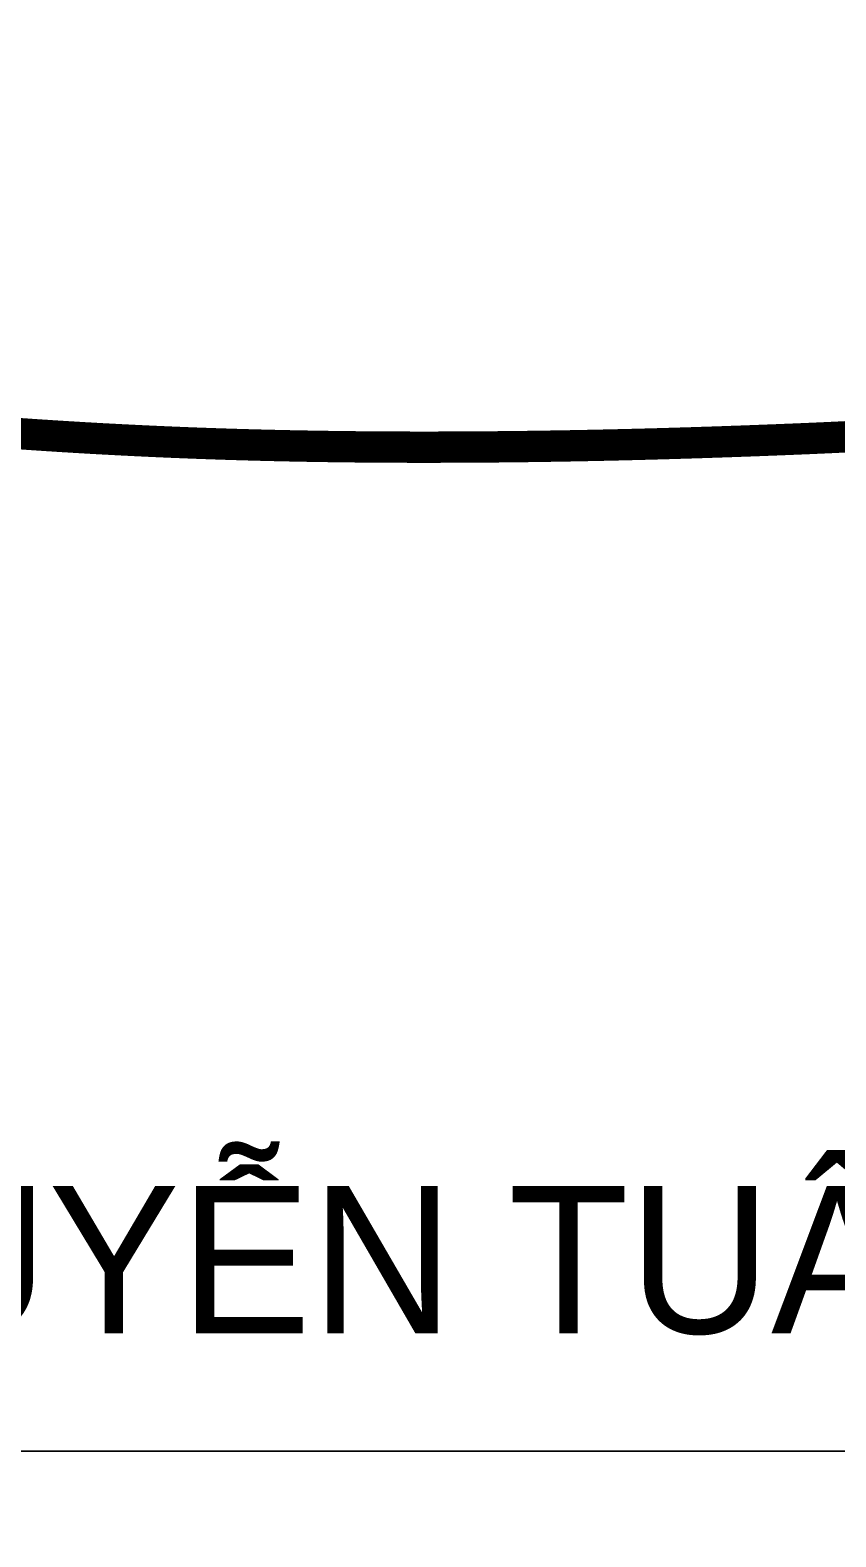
# Model space of a CAD drawing. Header units: millimetres. Extents: x -295047 to 304185, y -728047 to -308748.
# Drawn here: x 147473 to 147910, y -328922 to -328104 of the extents above; entities that cross this region are included whole.
import ezdxf
from ezdxf.enums import TextEntityAlignment as Align

# ---------------------------------------------------------------- set-up
doc = ezdxf.new("R2010")
doc.units = ezdxf.units.MM
doc.header["$MEASUREMENT"] = 0
for name, color, linetype, lineweight in [('Khungten_LCDI', 7, 'Continuous', 5), ('LC Dim', 8, 'Continuous', 18), ('LC ISO', 153, 'Continuous', 13), ('LC Net thay', 7, 'Continuous', 25), ('LC Text1', 3, 'Continuous', 20)]:
    doc.layers.add(name, color=color, linetype=linetype, lineweight=lineweight)
doc.styles.add('Khungten', font='VHAVAN.TTF', dxfattribs={"width": 0.9, "height": 5000})
doc.styles.add('Title', font='VHBLACK.TTF', dxfattribs={"width": 0.8})
doc.styles.add('VNAVANTH', font='VHAVANB.TTF', dxfattribs={"width": 0.6})

# ---------------------------------------------------------------- blocks, each defined once
blk = doc.blocks.new('a tuan anh')
at = {"layer": 'LC ISO', "const_width": 30}
blk.add_lwpolyline([(-926.8844221139589, -3.980756995923002), (-914.4809563363378, -4.871025924163405), (-902.070024983419, -5.733451727894135), (-889.6506357167964, -6.567833117995178), (-877.2217961980787, -7.373968805390177), (-864.7825140888599, -8.151657500930014), (-852.3317970507196, -8.900697915523779), (-839.8686527452664, -9.620888760051457), (-827.3920888340945, -10.31202874539304), (-814.9011129787978, -10.97391658244305), (-802.3947328409704, -11.60635098208149), (-789.871956082221, -12.2091306552029), (-777.3317903641437, -12.7820543127018), (-764.7732433483179, -13.32492066544364), (-752.1953226963669, -13.83752842433751), (-739.5970360698557, -14.31967630024883), (-726.9774134257168, -14.77116823958931), (-714.3365696997207, -15.19206297001801), (-701.6761703807861, -15.58278332925693), (-688.9980001052318, -15.94378013399546), (-676.3038435093476, -16.27550420092302), (-663.5954852294526, -16.57840634669992), (-650.8747099018656, -16.85293738800101), (-638.1433021629055, -17.09954814150115), (-625.4030466488621, -17.31868942387518), (-612.6557279960689, -17.51081205181254), (-599.9031308408303, -17.67636684195895), (-587.1470398194651, -17.81580461101839), (-574.3892395682778, -17.92957617563661), (-561.6315147235873, -18.01813235250302), (-548.8756499216834, -18.08192395829246), (-536.1234297989286, -18.12140180969436), (-523.3766389915836, -18.13701672335446), (-510.637062135982, -18.12921951594763), (-497.9094145578274, -18.06734873072128), (-485.1866888252698, -18.04519200470531), (-472.4794616427826, -17.96986333419045), (-459.7865869572852, -17.87292580932262), (-447.1098494050966, -17.75483024676214), (-434.4510336225212, -17.61602746319841), (-421.8119242458779, -17.45696827530628), (-409.1943059114856, -17.27810349976062), (-396.5999632556341, -17.07988395322172), (-384.0306809146714, -16.86276045237901), (-371.4882435248728, -16.62718381389277), (-358.9744357225718, -16.37360485443787), (-346.4910421440727, -16.10247439070372), (-334.039847425709, -15.81424323936517), (-321.6226362037705, -15.50936221708253), (-309.2411931145616, -15.18828214053065), (-296.8973027944157, -14.85145382639894), (-284.5927498796518, -14.49932809134771), (-272.3293190065597, -14.13235575205181), (-260.1087948114582, -13.7509876251861), (-247.9329619306664, -13.35567452743999), (-235.8036050004885, -12.94686727547378), (-223.722508657258, -12.52501668596233), (-211.6914575372502, -12.09057357558049), (-199.7122362768132, -11.64398876101768), (-187.7866295122367, -11.18571305891965), (-175.9164218798396, -10.71619728599035), (-164.1027307132899, -10.23552034702152), (-152.3397674029984, -9.739912215387449), (-140.6176614696888, -9.223327891057124), (-128.9264893759682, -8.67969280287798), (-117.2563275844586, -8.102932379653794), (-105.5972525577963, -7.486972050202894)], dxfattribs=at)
blk = doc.blocks.new('lcdi fix')
at = {"layer": 'Khungten_LCDI', "color": 9, "lineweight": 15}
for points in [[(36750.02512651216, 446.3259652946163), (40450.00487455388, 446.3259652946163), (40450.00487455388, 2437.235994267965), (36750.02512651216, 2437.235994267965)], [(36750.02512651216, -1521.868589340945), (40450.00487455388, -1521.868589340945), (40450.00487455388, 446.3259652946163), (36750.02512651216, 446.3259652946163)]]:
    blk.add_lwpolyline(points, close=True, dxfattribs=at)
at = {"layer": 'LC Dim', "xscale": 1.134, "yscale": 1.134, "zscale": 1.134}
blk.add_blockref('a tuan anh', (39196.84063393215, 1556.514642102285), dxfattribs=at)
at = {"color": 7, "style": 'VNAVANTH'}
blk.add_text('ks. nguyÔn tuÊn anh', height=160.000210651405, dxfattribs=at).set_placement((38552.65716964134, 574.074873445441), align=Align.CENTER)
at = {"color": 7, "style": 'Khungten', "width": 0.8}
for tag, p in [('REVISION', (39498.75262445212, -10746.30395446718)), ('NGAYHT', (39546.07413610817, -11609.37091637403))]:
    blk.add_attdef(tag, text='', height=199.998925739526, dxfattribs=at).set_placement(p, align=Align.CENTER)
at = {"layer": 'LC Text1', "style": 'Title', "width": 1.485915225563207}
for tag, p, p2 in [('TENBANVE1', (36912.6576448679, -8885.760238945484), (40339.14494544267, -8885.760238945484)), ('TENBANVE2', (36912.6576448679, -9562.4655643329), (40339.14494544267, -9562.4655643329))]:
    blk.add_attdef(tag, text='', height=249.9999935159642, dxfattribs=at).set_placement(p, p2, align=Align.FIT)
at = {"layer": 'LC Text1', "style": 'Title', "width": 0.7}
blk.add_attdef('SOBANVE', text='', height=249.9999935159642, dxfattribs=at).set_placement((39561.98223525287, -13896.18071823567), align=Align.CENTER)

msp = doc.modelspace()

# ---------------------------------------------------------------- block references
at = {"layer": 'LC Net thay', "xscale": 0.5000000000000013, "yscale": 0.5000000000000013, "zscale": 0.5000000000000013}
msp.add_blockref('lcdi fix', (128384.9926260471, -329098.5001601339, 17.74998303710073), dxfattribs=at)

doc.saveas('drawing.dxf')
